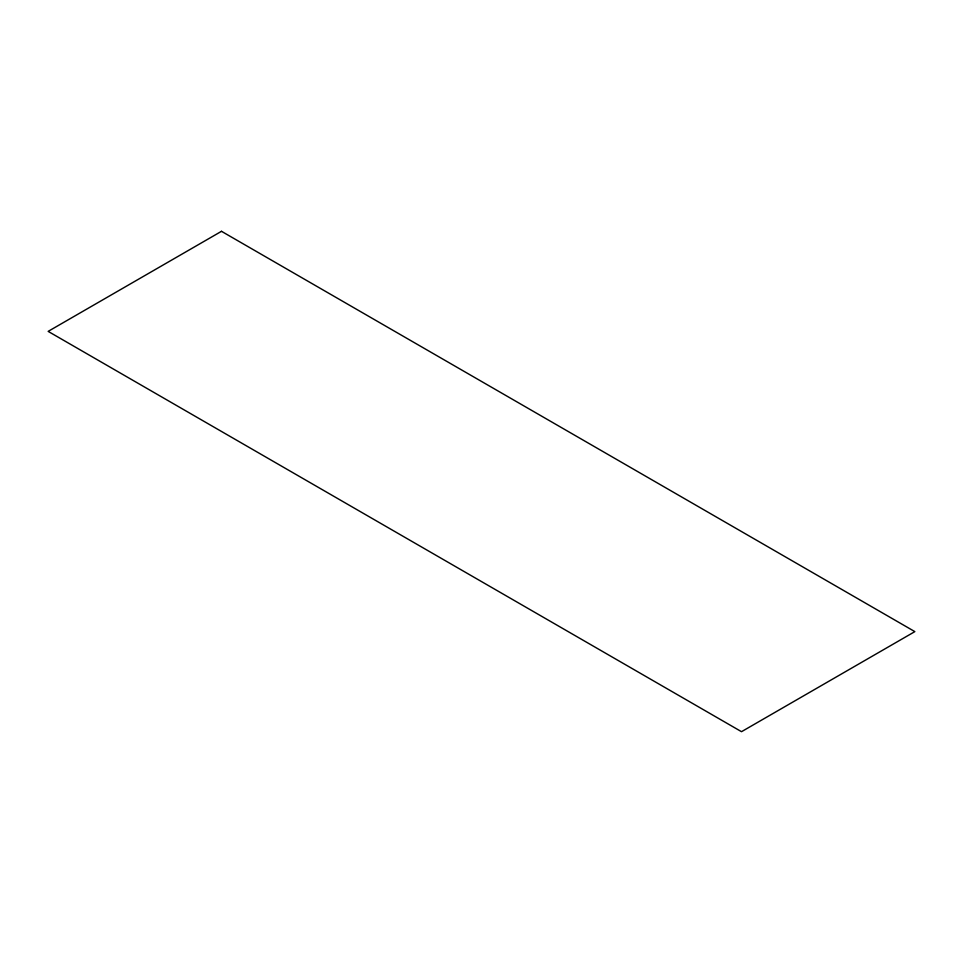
<?xml version="1.0" encoding="UTF-8"?>
<svg xmlns="http://www.w3.org/2000/svg" width="963" height="963" viewBox="0 0 963 963"><rect width="100%" height="100%" fill="white"/><g stroke="black" fill="none" stroke-linecap="round" stroke-linejoin="round"><path stroke-width="1.44" d="M221.49 231.313L48.15 331.38L741.51 731.687L914.85 631.62L221.49 231.313"/></g></svg>
